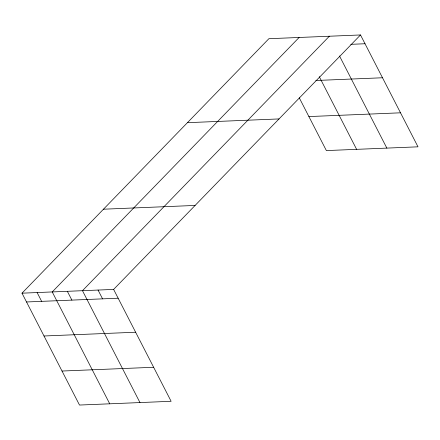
<?xml version="1.0" encoding="UTF-8"?>
<svg xmlns="http://www.w3.org/2000/svg" width="440" height="440" viewBox="0 0 440 440"><rect width="100%" height="100%" fill="white"/><g stroke="black" fill="none" stroke-linecap="round" stroke-linejoin="round"><path stroke-width="0.66" d="M22 293.178L113.625 289.416L171.116 401.291L79.497 405.048L22 293.178L268.884 38.709L360.503 34.953L418 146.823L326.375 150.585L299.272 97.84M299.118 37.471L52.234 291.935L109.731 403.81M329.351 36.229L82.472 290.692L139.964 402.567M113.625 289.416L360.503 34.953M350.807 44.33L365.024 43.747M315.86 80.498L382.509 77.764M308.897 116.573L400.521 112.811M187.413 122.683L279.031 118.927M103.472 209.204L195.096 205.441M26.521 301.972L118.146 298.216M44.006 335.99L135.625 332.228M62.013 371.036L153.637 367.274M339.493 55.963L386.848 148.104M319.248 76.637L356.615 149.347M98.049 290.054L102.57 298.854M67.353 291.313L71.874 300.113M37.12 292.556L41.641 301.351"/></g></svg>
